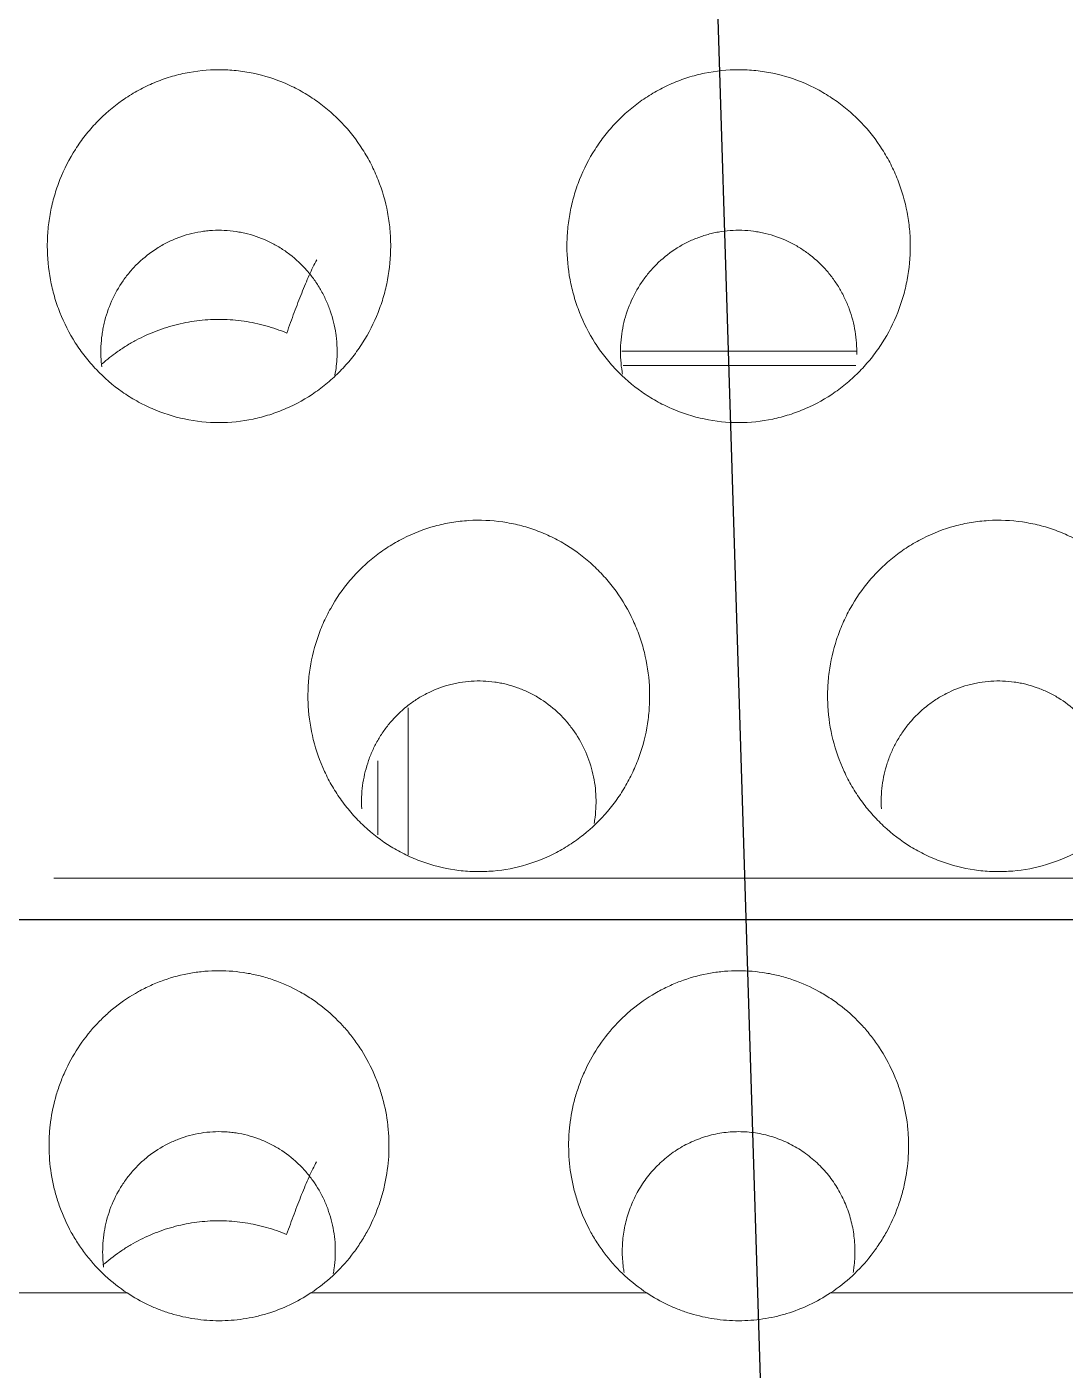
# Model space of a CAD drawing. Header units: inches. Extents: x 3778 to 56227, y -16914 to 35091.
# Drawn here: x 42394.63 to 42400.6, y -12661.54 to -12653.82 of the extents above; entities that cross this region are included whole.
import ezdxf

# ---------------------------------------------------------------- set-up
doc = ezdxf.new("R2010")
doc.units = ezdxf.units.IN
doc.header["$LTSCALE"] = 100
doc.header["$MEASUREMENT"] = 0
doc.linetypes.add('DH-HID2', pattern=[1.2, 0.8, -0.4])
doc.layers.add('2-con', color=2, linetype='Continuous')
doc.layers.add('FU-FURM', color=251, linetype='DH-HID2')
doc.layers.add('mark-B', color=2, linetype='Continuous', lineweight=20)

# ---------------------------------------------------------------- blocks, each defined once
blk = doc.blocks.new('cjscjdeh')
at = {"layer": 'FU-FURM', "color": 8}
for p, q in [((150240.6998, 68218.259), (150246.8581, 68019.7034)), ((149349.5168, 68184.8848), (151549.5168, 68184.8848))]:
    blk.add_line(p, q, dxfattribs=at)
blk = doc.blocks.new('무풍1WAY 대형')
at = {"layer": 'mark-B'}
for p, q in [((289.2596, -420.2368), (-384.8363, -420.2368)), ((287.224, -420.3703), (287.224, -421.2177)), ((287.3985, -420.487), (287.3985, -420.9128)), ((284.6492, -423.1851), (285.9873, -423.1851)), ((285.9949, -423.2677), (284.6446, -423.2677))]:
    blk.add_line(p, q, dxfattribs=at)
for points, knots in [([(285.8512, -417.8514), (285.8126, -417.8259), (285.7721, -417.8031), (285.7086, -417.7731), (285.6869, -417.7639), (285.6433, -417.7471), (285.6212, -417.7395), (285.5546, -417.7194), (285.5093, -417.7092), (285.4401, -417.6989), (285.4168, -417.6963), (285.3698, -417.6928), (285.3464, -417.6919), (285.2763, -417.6919), (285.23, -417.6954), (285.161, -417.7056), (285.1381, -417.7099), (285.0924, -417.7201), (285.0696, -417.7261), (285.0023, -417.7465), (284.9155, -417.78), (284.8344, -417.8255), (284.7952, -417.8514)], [0, 0, 0, 0, 0.125, 0.125, 0.1875, 0.1875, 0.25, 0.25, 0.375, 0.375, 0.4375, 0.4375, 0.5, 0.5, 0.625, 0.625, 0.6875, 0.6875, 0.75, 0.75, 0.875, 1, 1, 1, 1]), ([(288.8388, -417.8514), (288.8001, -417.8259), (288.7597, -417.8031), (288.6961, -417.7731), (288.6744, -417.7639), (288.6308, -417.7471), (288.6088, -417.7395), (288.5421, -417.7194), (288.4968, -417.7092), (288.4276, -417.6989), (288.4044, -417.6963), (288.3574, -417.6928), (288.3339, -417.6919), (288.2639, -417.6919), (288.2176, -417.6954), (288.1485, -417.7056), (288.1256, -417.7099), (288.08, -417.7201), (288.0571, -417.7261), (287.9898, -417.7465), (287.903, -417.78), (287.8219, -417.8255), (287.7828, -417.8514)], [0, 0, 0, 0, 0.125, 0.125, 0.1875, 0.1875, 0.25, 0.25, 0.375, 0.375, 0.4375, 0.4375, 0.5, 0.5, 0.625, 0.625, 0.6875, 0.6875, 0.75, 0.75, 0.875, 1, 1, 1, 1]), ([(285.8512, -417.8514), (285.8963, -417.8812), (285.938, -417.9141), (286.0156, -417.986), (286.0513, -418.0249), (286.1005, -418.0876), (286.1161, -418.1094), (286.1457, -418.1541), (286.1595, -418.177), (286.1981, -418.2467), (286.22, -418.2949), (286.2473, -418.3697), (286.2554, -418.3951), (286.2698, -418.4466), (286.276, -418.4726), (286.2913, -418.5507), (286.2975, -418.6032), (286.3008, -418.6825), (286.3009, -418.709), (286.299, -418.7623), (286.297, -418.789), (286.288, -418.8683), (286.278, -418.9202), (286.2571, -418.9967), (286.2491, -419.0219), (286.2357, -419.0594), (286.2309, -419.0719), (286.221, -419.0966), (286.2157, -419.109), (286.1883, -419.17), (286.1628, -419.2166), (286.1048, -419.3051), (286.0724, -419.3472), (286.0273, -419.3967), (286.018, -419.4065), (285.9992, -419.4256), (285.9704, -419.4536), (285.9401, -419.4796), (285.8776, -419.5291), (285.8334, -419.5587), (285.7631, -419.5977), (285.7388, -419.6098), (285.6898, -419.6319), (285.665, -419.6418), (285.5895, -419.6684), (285.5379, -419.6819), (285.4718, -419.6933), (285.4585, -419.6953), (285.4317, -419.6988), (285.4182, -419.7003), (285.3779, -419.7037), (285.3511, -419.7049), (285.2709, -419.705), (285.2177, -419.7006), (285.1515, -419.6894), (285.1382, -419.6868), (285.1118, -419.6812), (285.0986, -419.6781), (285.0595, -419.668), (285.0338, -419.6602), (284.9582, -419.6337), (284.9095, -419.612), (284.839, -419.5732), (284.8158, -419.5591), (284.7711, -419.5294), (284.7495, -419.5137), (284.6867, -419.4642), (284.6478, -419.428), (284.5937, -419.3688), (284.5763, -419.3482), (284.5435, -419.3059), (284.528, -419.2842), (284.4843, -419.2177), (284.4588, -419.1712), (284.4314, -419.1105), (284.4262, -419.0983), (284.4161, -419.0735), (284.4113, -419.0609), (284.3978, -419.0232), (284.3898, -418.9979), (284.3687, -418.9212), (284.3587, -418.8693), (284.3496, -418.7903), (284.3476, -418.7638), (284.3456, -418.7103), (284.3457, -418.6836), (284.3488, -418.6041), (284.355, -418.5517), (284.3702, -418.4738), (284.3763, -418.448), (284.3905, -418.3966), (284.3987, -418.371), (284.426, -418.2959), (284.4479, -418.2477), (284.4862, -418.1782), (284.4999, -418.1555), (284.5219, -418.1221), (284.5294, -418.1111), (284.545, -418.0894), (284.5531, -418.0786), (284.5944, -418.0257), (284.6304, -417.9865), (284.7083, -417.9142), (284.7502, -417.8812), (284.7952, -417.8514)], [0, 0, 0, 0, 0.03125, 0.03125, 0.0625, 0.0625, 0.078125, 0.078125, 0.09375, 0.09375, 0.125, 0.125, 0.140625, 0.140625, 0.15625, 0.15625, 0.1875, 0.1875, 0.203125, 0.203125, 0.21875, 0.21875, 0.25, 0.25, 0.265625, 0.265625, 0.273438, 0.273438, 0.28125, 0.28125, 0.3125, 0.3125, 0.34375, 0.34375, 0.351563, 0.351563, 0.359375, 0.375, 0.375, 0.40625, 0.40625, 0.421875, 0.421875, 0.4375, 0.4375, 0.46875, 0.46875, 0.476563, 0.476563, 0.484375, 0.484375, 0.5, 0.5, 0.53125, 0.53125, 0.539063, 0.539063, 0.546875, 0.546875, 0.5625, 0.5625, 0.59375, 0.59375, 0.609375, 0.609375, 0.625, 0.625, 0.65625, 0.65625, 0.671875, 0.671875, 0.6875, 0.6875, 0.71875, 0.71875, 0.726563, 0.726563, 0.734375, 0.734375, 0.75, 0.75, 0.78125, 0.78125, 0.796875, 0.796875, 0.8125, 0.8125, 0.84375, 0.84375, 0.859375, 0.859375, 0.875, 0.875, 0.90625, 0.90625, 0.921875, 0.921875, 0.929688, 0.929688, 0.9375, 0.9375, 0.96875, 0.96875, 1, 1, 1, 1]), ([(288.8388, -417.8514), (288.8838, -417.8812), (288.9256, -417.9141), (289.0031, -417.986), (289.0389, -418.0249), (289.088, -418.0876), (289.1037, -418.1094), (289.1333, -418.1541), (289.1471, -418.177), (289.1857, -418.2467), (289.2076, -418.2949), (289.2349, -418.3697), (289.243, -418.3951), (289.2574, -418.4466), (289.2635, -418.4726), (289.2789, -418.5507), (289.2851, -418.6032), (289.2883, -418.6825), (289.2884, -418.709), (289.2865, -418.7623), (289.2845, -418.789), (289.2755, -418.8683), (289.2655, -418.9202), (289.2446, -418.9967), (289.2367, -419.0219), (289.2232, -419.0594), (289.2185, -419.0719), (289.2085, -419.0966), (289.2033, -419.109), (289.1758, -419.17), (289.1503, -419.2166), (289.0924, -419.3051), (289.06, -419.3472), (289.0148, -419.3967), (289.0056, -419.4065), (288.9867, -419.4256), (288.9579, -419.4536), (288.9277, -419.4796), (288.8652, -419.5291), (288.821, -419.5587), (288.7506, -419.5977), (288.7264, -419.6098), (288.6774, -419.6319), (288.6525, -419.6418), (288.577, -419.6684), (288.5254, -419.6819), (288.4593, -419.6933), (288.446, -419.6953), (288.4192, -419.6988), (288.4057, -419.7003), (288.3654, -419.7037), (288.3386, -419.7049), (288.2584, -419.705), (288.2052, -419.7006), (288.139, -419.6894), (288.1258, -419.6868), (288.0994, -419.6812), (288.0862, -419.6781), (288.047, -419.668), (288.0214, -419.6602), (287.9458, -419.6337), (287.897, -419.612), (287.8266, -419.5732), (287.8034, -419.5591), (287.7586, -419.5294), (287.737, -419.5137), (287.6743, -419.4642), (287.6354, -419.428), (287.5812, -419.3688), (287.5638, -419.3482), (287.531, -419.3059), (287.5155, -419.2842), (287.4718, -419.2177), (287.4463, -419.1712), (287.419, -419.1105), (287.4137, -419.0983), (287.4037, -419.0735), (287.3989, -419.0609), (287.3853, -419.0232), (287.3773, -418.9979), (287.3563, -418.9212), (287.3462, -418.8693), (287.3372, -418.7903), (287.3351, -418.7638), (287.3332, -418.7103), (287.3332, -418.6836), (287.3364, -418.6041), (287.3425, -418.5517), (287.3578, -418.4738), (287.3639, -418.448), (287.3781, -418.3966), (287.3863, -418.371), (287.4136, -418.2959), (287.4354, -418.2477), (287.4738, -418.1782), (287.4875, -418.1555), (287.5094, -418.1221), (287.517, -418.1111), (287.5326, -418.0894), (287.5406, -418.0786), (287.5819, -418.0257), (287.6179, -417.9865), (287.6959, -417.9142), (287.7378, -417.8812), (287.7828, -417.8514)], [0, 0, 0, 0, 0.03125, 0.03125, 0.0625, 0.0625, 0.078125, 0.078125, 0.09375, 0.09375, 0.125, 0.125, 0.140625, 0.140625, 0.15625, 0.15625, 0.1875, 0.1875, 0.203125, 0.203125, 0.21875, 0.21875, 0.25, 0.25, 0.265625, 0.265625, 0.273437, 0.273437, 0.28125, 0.28125, 0.3125, 0.3125, 0.34375, 0.34375, 0.351562, 0.351562, 0.359375, 0.375, 0.375, 0.40625, 0.40625, 0.421875, 0.421875, 0.4375, 0.4375, 0.46875, 0.46875, 0.476562, 0.476562, 0.484375, 0.484375, 0.5, 0.5, 0.53125, 0.53125, 0.539062, 0.539062, 0.546875, 0.546875, 0.5625, 0.5625, 0.59375, 0.59375, 0.609375, 0.609375, 0.625, 0.625, 0.65625, 0.65625, 0.671875, 0.671875, 0.6875, 0.6875, 0.71875, 0.71875, 0.726562, 0.726562, 0.734375, 0.734375, 0.75, 0.75, 0.78125, 0.78125, 0.796875, 0.796875, 0.8125, 0.8125, 0.84375, 0.84375, 0.859375, 0.859375, 0.875, 0.875, 0.90625, 0.90625, 0.921875, 0.921875, 0.929687, 0.929687, 0.9375, 0.9375, 0.96875, 0.96875, 1, 1, 1, 1]), ([(284.6648, -417.969), (284.6631, -417.979), (284.6616, -417.9889), (284.6561, -418.0306), (284.6542, -418.0625), (284.6545, -418.1103), (284.6551, -418.1263), (284.6574, -418.1583), (284.6592, -418.1744), (284.666, -418.2223), (284.6793, -418.2849), (284.7009, -418.345), (284.7203, -418.3891), (284.7273, -418.4037), (284.7423, -418.4323), (284.7503, -418.4463), (284.7755, -418.4872), (284.7942, -418.5132), (284.8248, -418.5502), (284.8355, -418.5622), (284.8578, -418.5855), (284.8694, -418.5968), (284.9055, -418.6295), (284.9562, -418.6691), (285.012, -418.7011), (285.0558, -418.7221), (285.0708, -418.7286), (285.1011, -418.7404), (285.1163, -418.7458), (285.1626, -418.76), (285.194, -418.7672), (285.2419, -418.7744), (285.258, -418.7763), (285.2905, -418.7787), (285.3068, -418.7793), (285.3555, -418.7793), (285.3876, -418.7769), (285.4355, -418.7698), (285.4513, -418.7668), (285.483, -418.7596), (285.4988, -418.7554), (285.5455, -418.7411), (285.6056, -418.7175), (285.6616, -418.6856), (285.7021, -418.6584), (285.7153, -418.6488), (285.7407, -418.6289), (285.753, -418.6186), (285.7887, -418.5862), (285.8109, -418.563), (285.8418, -418.5258), (285.8518, -418.513), (285.8706, -418.4867), (285.8796, -418.4733), (285.9048, -418.4323), (285.9197, -418.404), (285.939, -418.36), (285.9449, -418.3451), (285.9558, -418.3148), (285.9608, -418.2993), (285.974, -418.2529), (285.9872, -418.1903), (285.9919, -418.1266), (285.9922, -418.0783), (285.9917, -418.0621), (285.9897, -418.03), (285.9882, -418.0141), (285.9849, -417.9888), (285.9834, -417.9793), (285.9818, -417.9699)], [0, 0, 0, 0, 0.012777, 0.012777, 0.053405, 0.053405, 0.073719, 0.073719, 0.094033, 0.094033, 0.134661, 0.17529, 0.17529, 0.195604, 0.195604, 0.215918, 0.215918, 0.256546, 0.256546, 0.27686, 0.27686, 0.297174, 0.297174, 0.337802, 0.37843, 0.37843, 0.398744, 0.398744, 0.419058, 0.419058, 0.459686, 0.459686, 0.48, 0.48, 0.500314, 0.500314, 0.540942, 0.540942, 0.561257, 0.561257, 0.581571, 0.581571, 0.622199, 0.662827, 0.662827, 0.683141, 0.683141, 0.703455, 0.703455, 0.744083, 0.744083, 0.764397, 0.764397, 0.784711, 0.784711, 0.825339, 0.825339, 0.845653, 0.845653, 0.865967, 0.865967, 0.906595, 0.947223, 0.947223, 0.967538, 0.967538, 0.987852, 0.987852, 1, 1, 1, 1]), ([(287.6537, -417.9613), (287.6518, -417.9721), (287.65, -417.9828), (287.6455, -418.0155), (287.6435, -418.0375), (287.6416, -418.0818), (287.6417, -418.1042), (287.645, -418.1704), (287.6513, -418.214), (287.6669, -418.2783), (287.6731, -418.2996), (287.6876, -418.3418), (287.6959, -418.3625), (287.7051, -418.3828)], [0, 0, 0, 0, 0.076351, 0.076351, 0.230293, 0.230293, 0.384234, 0.384234, 0.692117, 0.692117, 0.846059, 0.846059, 1, 1, 1, 1]), ([(287.7051, -418.3828), (287.7236, -418.4235), (287.7457, -418.4618), (287.7841, -418.5157), (287.7978, -418.5331), (287.827, -418.5667), (287.8426, -418.5829), (287.8911, -418.6288), (287.9261, -418.6558), (287.9826, -418.6911), (288.002, -418.702), (288.0424, -418.7219), (288.0629, -418.7307), (288.1255, -418.7539), (288.1684, -418.7651), (288.2238, -418.7736), (288.235, -418.775), (288.2574, -418.7772), (288.291, -418.7797), (288.3245, -418.7796), (288.3692, -418.7771), (288.3915, -418.7747), (288.436, -418.7676), (288.458, -418.7628), (288.5013, -418.7512), (288.5227, -418.7443), (288.5647, -418.7282), (288.5851, -418.7192), (288.6446, -418.6892), (288.682, -418.6653), (288.726, -418.6306), (288.7347, -418.6235), (288.7515, -418.6088), (288.7761, -418.5862), (288.814, -418.5459), (288.8411, -418.5109), (288.8666, -418.4744), (288.8785, -418.4554), (288.9112, -418.3974), (288.929, -418.3571), (288.9501, -418.2942), (288.9562, -418.2728), (288.9663, -418.2294), (288.9703, -418.2077), (288.9791, -418.1421), (288.981, -418.0982), (288.9778, -418.0361), (288.9762, -418.0183), (288.974, -418.0006)], [0, 0, 0, 0, 0.069437, 0.069437, 0.104156, 0.104156, 0.138874, 0.138874, 0.208311, 0.208311, 0.24303, 0.24303, 0.277749, 0.277749, 0.347186, 0.347186, 0.364545, 0.364545, 0.381904, 0.416623, 0.416623, 0.451342, 0.451342, 0.48606, 0.48606, 0.520779, 0.520779, 0.555497, 0.555497, 0.624934, 0.624934, 0.642294, 0.642294, 0.659653, 0.694372, 0.72909, 0.72909, 0.763809, 0.763809, 0.833246, 0.833246, 0.867964, 0.867964, 0.902683, 0.902683, 0.97212, 0.97212, 1, 1, 1, 1]), ([(287.9218, -418.1876), (287.9598, -418.2037), (288.0374, -418.231), (288.1182, -418.2488), (288.1801, -418.2583), (288.2008, -418.2608), (288.2421, -418.2646), (288.2628, -418.2658), (288.3246, -418.2675), (288.3658, -418.266), (288.4275, -418.26), (288.448, -418.2574), (288.4891, -418.2508), (288.5096, -418.2468), (288.5705, -418.2331), (288.6498, -418.2098), (288.7255, -418.1772), (288.7808, -418.1491), (288.7991, -418.1391), (288.835, -418.1181), (288.8526, -418.107), (288.904, -418.0724), (288.9407, -418.0444), (288.9754, -418.014), (288.9792, -418.0106)], [0, 0, 0, 0, 0.109604, 0.219208, 0.219208, 0.27401, 0.27401, 0.328812, 0.328812, 0.438416, 0.438416, 0.493218, 0.493218, 0.54802, 0.54802, 0.657624, 0.767228, 0.767228, 0.82203, 0.82203, 0.876832, 0.876832, 0.986436, 1, 1, 1, 1]), ([(287.9218, -418.1876), (287.9076, -418.2279), (287.8933, -418.2673), (287.8647, -418.344), (287.8504, -418.3812), (287.8217, -418.4526), (287.8074, -418.4868), (287.7859, -418.5346), (287.7787, -418.55), (287.7643, -418.5793), (287.7571, -418.5932), (287.7499, -418.6061)], [0, 0, 0, 0, 0.25, 0.25, 0.5, 0.5, 0.75, 0.75, 0.875, 0.875, 1, 1, 1, 1]), ([(284.81, -421.2256), (284.8062, -421.1602), (284.7964, -421.0964), (284.7653, -420.9718), (284.744, -420.9109), (284.7098, -420.8368), (284.7025, -420.8221), (284.6874, -420.7931), (284.6638, -420.7503), (284.6196, -420.6824), (284.5792, -420.6317), (284.547, -420.5951), (284.5359, -420.5831), (284.5131, -420.5596), (284.5014, -420.5481), (284.4413, -420.492), (284.3895, -420.4525), (284.3065, -420.4013), (284.2779, -420.3856), (284.2335, -420.3641), (284.2185, -420.3573), (284.1881, -420.3444), (284.1728, -420.3384), (284.0958, -420.3103), (284.0326, -420.2943), (283.9515, -420.2825), (283.9352, -420.2805), (283.9024, -420.2774), (283.8858, -420.2763), (283.8364, -420.2742), (283.8036, -420.2746), (283.7058, -420.2806), (283.6412, -420.2912), (283.5135, -420.3261), (283.4526, -420.3497), (283.3654, -420.3941), (283.337, -420.4104), (283.2955, -420.437), (283.2818, -420.4463), (283.2551, -420.4654), (283.242, -420.4753), (283.1781, -420.5261), (283.1314, -420.5714), (283.0681, -420.6461), (283.048, -420.6723), (283.0108, -420.726), (282.9765, -420.7812), (282.9476, -420.8392), (282.9215, -420.8986), (282.9098, -420.929), (282.8789, -421.0223), (282.8646, -421.0855), (282.8519, -421.1816), (282.8491, -421.2138), (282.8467, -421.2788), (282.847, -421.3117), (282.8525, -421.4091), (282.8621, -421.4729), (282.8855, -421.5671), (282.8948, -421.5983), (282.9111, -421.6446), (282.9169, -421.6599), (282.9292, -421.6901), (282.9356, -421.705), (282.9697, -421.7787), (283.0023, -421.8345), (283.0498, -421.9005), (283.0597, -421.9135), (283.0801, -421.9391), (283.0907, -421.9518), (283.1232, -421.9887), (283.1459, -422.012), (283.2172, -422.0785), (283.2688, -422.118), (283.3387, -422.1611), (283.353, -422.1694), (283.3819, -422.1852), (283.4257, -422.2078), (283.5008, -422.2395), (283.5631, -422.2587), (283.6108, -422.2708), (283.6268, -422.2744), (283.6592, -422.2808), (283.6755, -422.2837), (283.7571, -422.2955), (283.8223, -422.2982), (283.9203, -422.2922), (283.953, -422.2886), (284.0183, -422.2777), (284.0504, -422.2707), (284.1451, -422.2448), (284.206, -422.2213), (284.2793, -422.184), (284.2939, -422.1761), (284.3224, -422.1597), (284.3645, -422.1342), (284.4307, -422.0867), (284.4796, -422.0438), (284.5266, -421.9982), (284.5492, -421.9741), (284.6125, -421.8992), (284.6494, -421.8459), (284.689, -421.775), (284.6966, -421.7606), (284.7112, -421.7313), (284.7181, -421.7165), (284.7379, -421.6715), (284.7495, -421.6411), (284.7799, -421.5488), (284.7944, -421.4858), (284.8071, -421.3889), (284.8099, -421.3562), (284.8122, -421.2909), (284.8119, -421.2583), (284.81, -421.2256)], [0, 0, 0, 0, 0.03125, 0.03125, 0.0625, 0.0625, 0.070313, 0.070313, 0.078125, 0.09375, 0.109375, 0.109375, 0.117188, 0.117188, 0.125, 0.125, 0.15625, 0.15625, 0.171875, 0.171875, 0.179688, 0.179688, 0.1875, 0.1875, 0.21875, 0.21875, 0.226563, 0.226563, 0.234375, 0.234375, 0.25, 0.25, 0.28125, 0.28125, 0.3125, 0.3125, 0.328125, 0.328125, 0.335938, 0.335938, 0.34375, 0.34375, 0.375, 0.375, 0.390625, 0.390625, 0.40625, 0.421875, 0.421875, 0.4375, 0.4375, 0.46875, 0.46875, 0.484375, 0.484375, 0.5, 0.5, 0.53125, 0.53125, 0.546875, 0.546875, 0.554687, 0.554687, 0.5625, 0.5625, 0.59375, 0.59375, 0.601562, 0.601562, 0.609375, 0.609375, 0.625, 0.625, 0.65625, 0.65625, 0.664062, 0.664062, 0.671875, 0.6875, 0.703125, 0.703125, 0.710937, 0.710937, 0.71875, 0.71875, 0.75, 0.75, 0.765625, 0.765625, 0.78125, 0.78125, 0.8125, 0.8125, 0.820312, 0.820312, 0.828125, 0.84375, 0.859375, 0.859375, 0.875, 0.875, 0.90625, 0.90625, 0.914062, 0.914062, 0.921875, 0.921875, 0.9375, 0.9375, 0.96875, 0.96875, 0.984375, 0.984375, 1, 1, 1, 1]), ([(287.7976, -421.2256), (287.7938, -421.1602), (287.784, -421.0964), (287.7528, -420.9718), (287.7315, -420.9109), (287.6973, -420.8368), (287.6901, -420.8221), (287.6749, -420.7931), (287.6513, -420.7503), (287.6071, -420.6824), (287.5668, -420.6317), (287.5345, -420.5951), (287.5235, -420.5831), (287.5007, -420.5596), (287.4889, -420.5481), (287.4288, -420.492), (287.3771, -420.4525), (287.294, -420.4013), (287.2654, -420.3856), (287.2211, -420.3641), (287.206, -420.3573), (287.1756, -420.3444), (287.1603, -420.3384), (287.0833, -420.3103), (287.0201, -420.2943), (286.9391, -420.2825), (286.9228, -420.2805), (286.8899, -420.2774), (286.8734, -420.2763), (286.8239, -420.2742), (286.7911, -420.2746), (286.6933, -420.2806), (286.6288, -420.2912), (286.5011, -420.3261), (286.4401, -420.3497), (286.3529, -420.3941), (286.3245, -420.4104), (286.283, -420.437), (286.2693, -420.4463), (286.2426, -420.4654), (286.2296, -420.4753), (286.1656, -420.5261), (286.119, -420.5714), (286.0556, -420.6461), (286.0355, -420.6723), (285.9984, -420.726), (285.964, -420.7812), (285.9351, -420.8392), (285.909, -420.8986), (285.8973, -420.929), (285.8665, -421.0223), (285.8521, -421.0855), (285.8394, -421.1816), (285.8367, -421.2138), (285.8342, -421.2788), (285.8345, -421.3117), (285.84, -421.4091), (285.8497, -421.4729), (285.8731, -421.5671), (285.8824, -421.5983), (285.8986, -421.6446), (285.9044, -421.6599), (285.9167, -421.6901), (285.9232, -421.705), (285.9572, -421.7787), (285.9898, -421.8345), (286.0374, -421.9005), (286.0472, -421.9135), (286.0676, -421.9391), (286.0782, -421.9518), (286.1107, -421.9887), (286.1335, -422.012), (286.2047, -422.0785), (286.2564, -422.118), (286.3263, -422.1611), (286.3406, -422.1694), (286.3695, -422.1852), (286.4132, -422.2078), (286.4883, -422.2395), (286.5507, -422.2587), (286.5983, -422.2708), (286.6144, -422.2744), (286.6467, -422.2808), (286.6631, -422.2837), (286.7446, -422.2955), (286.8099, -422.2982), (286.9079, -422.2922), (286.9405, -422.2886), (287.0059, -422.2777), (287.038, -422.2707), (287.1326, -422.2448), (287.1935, -422.2213), (287.2669, -422.184), (287.2815, -422.1761), (287.31, -422.1597), (287.352, -422.1342), (287.4182, -422.0867), (287.4672, -422.0438), (287.5142, -421.9982), (287.5367, -421.9741), (287.6001, -421.8992), (287.6369, -421.8459), (287.6766, -421.775), (287.6842, -421.7606), (287.6987, -421.7313), (287.7057, -421.7165), (287.7254, -421.6715), (287.737, -421.6411), (287.7675, -421.5488), (287.7819, -421.4858), (287.7947, -421.3889), (287.7974, -421.3562), (287.7998, -421.2909), (287.7995, -421.2583), (287.7976, -421.2256)], [0, 0, 0, 0, 0.03125, 0.03125, 0.0625, 0.0625, 0.070312, 0.070312, 0.078125, 0.09375, 0.109375, 0.109375, 0.117187, 0.117187, 0.125, 0.125, 0.15625, 0.15625, 0.171875, 0.171875, 0.179687, 0.179687, 0.1875, 0.1875, 0.21875, 0.21875, 0.226562, 0.226562, 0.234375, 0.234375, 0.25, 0.25, 0.28125, 0.28125, 0.3125, 0.3125, 0.328125, 0.328125, 0.335937, 0.335937, 0.34375, 0.34375, 0.375, 0.375, 0.390625, 0.390625, 0.40625, 0.421875, 0.421875, 0.4375, 0.4375, 0.46875, 0.46875, 0.484375, 0.484375, 0.5, 0.5, 0.53125, 0.53125, 0.546875, 0.546875, 0.554687, 0.554687, 0.5625, 0.5625, 0.59375, 0.59375, 0.601562, 0.601562, 0.609375, 0.609375, 0.625, 0.625, 0.65625, 0.65625, 0.664062, 0.664062, 0.671875, 0.6875, 0.703125, 0.703125, 0.710937, 0.710937, 0.71875, 0.71875, 0.75, 0.75, 0.765625, 0.765625, 0.78125, 0.78125, 0.8125, 0.8125, 0.820312, 0.820312, 0.828125, 0.84375, 0.859375, 0.859375, 0.875, 0.875, 0.90625, 0.90625, 0.914062, 0.914062, 0.921875, 0.921875, 0.9375, 0.9375, 0.96875, 0.96875, 0.984375, 0.984375, 1, 1, 1, 1]), ([(284.5023, -420.6368), (284.5049, -420.6816), (284.5016, -420.7702), (284.4823, -420.8565), (284.4649, -420.9097), (284.4611, -420.9203), (284.4532, -420.9412), (284.4405, -420.9723), (284.4159, -421.0221), (284.3926, -421.0599), (284.3737, -421.0874), (284.3671, -421.0965), (284.3535, -421.1143), (284.3465, -421.1232), (284.3102, -421.1663), (284.2783, -421.1974), (284.2261, -421.2392), (284.208, -421.2523), (284.1703, -421.2768), (284.1506, -421.2882), (284.0906, -421.3191), (284.049, -421.3354), (283.9949, -421.3504), (283.984, -421.3532), (283.9619, -421.3581), (283.9508, -421.3603), (283.9173, -421.366), (283.8949, -421.3687), (283.8278, -421.3731), (283.7829, -421.3715), (283.7268, -421.3636), (283.7156, -421.3617), (283.6934, -421.3574), (283.6604, -421.3501), (283.6068, -421.3338), (283.5654, -421.3165), (283.5349, -421.3019), (283.5248, -421.2968), (283.5049, -421.286), (283.4951, -421.2804), (283.4472, -421.2511), (283.4116, -421.2241), (283.3705, -421.1861), (283.3624, -421.1782), (283.3466, -421.1621), (283.3389, -421.1538), (283.3166, -421.1286), (283.3026, -421.1112), (283.2633, -421.0571), (283.2407, -421.0187), (283.2027, -420.9371), (283.1878, -420.8952), (283.1716, -420.8306), (283.1671, -420.8088), (283.1603, -420.7647), (283.158, -420.7423), (283.154, -420.6755), (283.1556, -420.6312), (283.1628, -420.5752), (283.1646, -420.5633), (283.1667, -420.5514)], [0, 0, 0, 0, 0.057902, 0.115804, 0.115804, 0.13028, 0.13028, 0.144755, 0.173707, 0.202658, 0.202658, 0.217133, 0.217133, 0.231609, 0.231609, 0.289511, 0.289511, 0.318462, 0.318462, 0.347413, 0.347413, 0.405315, 0.405315, 0.419791, 0.419791, 0.434266, 0.434266, 0.463218, 0.463218, 0.52112, 0.52112, 0.535595, 0.535595, 0.550071, 0.579022, 0.607973, 0.607973, 0.622449, 0.622449, 0.636924, 0.636924, 0.694826, 0.694826, 0.709302, 0.709302, 0.723777, 0.723777, 0.752728, 0.752728, 0.810631, 0.810631, 0.868533, 0.868533, 0.897484, 0.897484, 0.926435, 0.926435, 0.984337, 0.984337, 1, 1, 1, 1]), ([(287.4899, -420.6368), (287.4925, -420.6816), (287.4892, -420.7702), (287.4698, -420.8565), (287.4524, -420.9097), (287.4487, -420.9203), (287.4407, -420.9412), (287.4281, -420.9723), (287.4035, -421.0221), (287.3801, -421.0599), (287.3612, -421.0874), (287.3547, -421.0965), (287.3411, -421.1143), (287.334, -421.1232), (287.2978, -421.1663), (287.2659, -421.1974), (287.2137, -421.2392), (287.1956, -421.2523), (287.1578, -421.2768), (287.1381, -421.2882), (287.0781, -421.3191), (287.0365, -421.3354), (286.9824, -421.3504), (286.9715, -421.3532), (286.9495, -421.3581), (286.9383, -421.3603), (286.9048, -421.366), (286.8824, -421.3687), (286.8153, -421.3731), (286.7705, -421.3715), (286.7143, -421.3636), (286.7031, -421.3617), (286.681, -421.3574), (286.648, -421.3501), (286.5944, -421.3338), (286.5529, -421.3165), (286.5224, -421.3019), (286.5123, -421.2968), (286.4924, -421.286), (286.4827, -421.2804), (286.4347, -421.2511), (286.3991, -421.2241), (286.358, -421.1861), (286.3499, -421.1782), (286.3342, -421.1621), (286.3265, -421.1538), (286.3041, -421.1286), (286.2901, -421.1112), (286.2509, -421.0571), (286.2283, -421.0187), (286.1902, -420.9371), (286.1754, -420.8952), (286.1591, -420.8306), (286.1547, -420.8088), (286.1479, -420.7647), (286.1455, -420.7423), (286.1416, -420.6755), (286.1431, -420.6312), (286.1503, -420.5752), (286.1521, -420.5633), (286.1543, -420.5514)], [0, 0, 0, 0, 0.057902, 0.115804, 0.115804, 0.13028, 0.13028, 0.144755, 0.173707, 0.202658, 0.202658, 0.217133, 0.217133, 0.231609, 0.231609, 0.289511, 0.289511, 0.318462, 0.318462, 0.347413, 0.347413, 0.405315, 0.405315, 0.419791, 0.419791, 0.434266, 0.434266, 0.463218, 0.463218, 0.52112, 0.52112, 0.535595, 0.535595, 0.550071, 0.579022, 0.607973, 0.607973, 0.622449, 0.622449, 0.636924, 0.636924, 0.694826, 0.694826, 0.709302, 0.709302, 0.723777, 0.723777, 0.752728, 0.752728, 0.810631, 0.810631, 0.868533, 0.868533, 0.897484, 0.897484, 0.926435, 0.926435, 0.984337, 0.984337, 1, 1, 1, 1]), ([(285.3232, -422.8577), (285.2567, -422.8577), (285.1913, -422.8646), (285.095, -422.8846), (285.0632, -422.893), (285.0159, -422.908), (285.0001, -422.9135), (284.9691, -422.9251), (284.9539, -422.9313), (284.8785, -422.9641), (284.8214, -422.9961), (284.7405, -423.0527), (284.7143, -423.0731), (284.6645, -423.116), (284.6171, -423.1611), (284.5744, -423.2105), (284.5442, -423.2491), (284.5344, -423.2622), (284.5154, -423.289), (284.5062, -423.3027), (284.462, -423.3721), (284.4325, -423.4301), (284.3966, -423.5209), (284.3861, -423.5517), (284.3724, -423.5989), (284.3682, -423.6149), (284.3606, -423.6468), (284.3572, -423.6627), (284.342, -423.7428), (284.336, -423.8074), (284.336, -423.8887), (284.3364, -423.905), (284.3379, -423.9377), (284.339, -423.9541), (284.3437, -424.0031), (284.3483, -424.0353), (284.3665, -424.131), (284.3844, -424.1934), (284.4205, -424.2846), (284.4341, -424.3147), (284.4638, -424.373), (284.48, -424.4013), (284.5324, -424.4835), (284.5725, -424.5349), (284.6294, -424.5946), (284.6412, -424.6062), (284.665, -424.6289), (284.7015, -424.6619), (284.7659, -424.7119), (284.8212, -424.7468), (284.8642, -424.7709), (284.8788, -424.7786), (284.9085, -424.7934), (284.9235, -424.8004), (284.9992, -424.8333), (285.0616, -424.8531), (285.158, -424.8733), (285.1906, -424.8785), (285.2568, -424.8853), (285.2898, -424.887), (285.3884, -424.8871), (285.4537, -424.8805), (285.5347, -424.8637), (285.551, -424.8599), (285.583, -424.8515), (285.6306, -424.8377), (285.7073, -424.8089), (285.7661, -424.7799), (285.8236, -424.7478), (285.8518, -424.7301), (285.9328, -424.6735), (285.9823, -424.6309), (286.0388, -424.5717), (286.0499, -424.5596), (286.0714, -424.5347), (286.0819, -424.522), (286.1124, -424.4831), (286.1313, -424.4564), (286.1839, -424.374), (286.2135, -424.316), (286.2437, -424.2397), (286.2494, -424.2242), (286.26, -424.1932), (286.2748, -424.1465), (286.2936, -424.0675), (286.3028, -424.0032), (286.3074, -423.9545), (286.3085, -423.9382), (286.3101, -423.9055), (286.3105, -423.8891), (286.3105, -423.8072), (286.3044, -423.7426), (286.2863, -423.6469), (286.2787, -423.6152), (286.2651, -423.5681), (286.2602, -423.5524), (286.2496, -423.5213), (286.2439, -423.5059), (286.2139, -423.43), (286.1844, -423.3721), (286.132, -423.2896), (286.1131, -423.2629), (286.0724, -423.2108), (286.0509, -423.186), (285.9834, -423.1151), (285.934, -423.0725), (285.8668, -423.0252), (285.853, -423.0161), (285.825, -422.9984), (285.8108, -422.99), (285.7677, -422.9658), (285.7383, -422.9512), (285.6483, -422.912), (285.5858, -422.8919), (285.4556, -422.8646), (285.3898, -422.8577), (285.3232, -422.8577)], [0, 0, 0, 0, 0.03125, 0.03125, 0.046875, 0.046875, 0.054688, 0.054688, 0.0625, 0.0625, 0.09375, 0.09375, 0.109375, 0.109375, 0.125, 0.140625, 0.140625, 0.148438, 0.148438, 0.15625, 0.15625, 0.1875, 0.1875, 0.203125, 0.203125, 0.210938, 0.210938, 0.21875, 0.21875, 0.25, 0.25, 0.257813, 0.257813, 0.265625, 0.265625, 0.28125, 0.28125, 0.3125, 0.3125, 0.328125, 0.328125, 0.34375, 0.34375, 0.375, 0.375, 0.382813, 0.382813, 0.390625, 0.40625, 0.421875, 0.421875, 0.429688, 0.429688, 0.4375, 0.4375, 0.46875, 0.46875, 0.484375, 0.484375, 0.5, 0.5, 0.53125, 0.53125, 0.539063, 0.539063, 0.546875, 0.5625, 0.578125, 0.578125, 0.59375, 0.59375, 0.625, 0.625, 0.632813, 0.632813, 0.640625, 0.640625, 0.65625, 0.65625, 0.6875, 0.6875, 0.695313, 0.695313, 0.703125, 0.71875, 0.734375, 0.734375, 0.742188, 0.742188, 0.75, 0.75, 0.78125, 0.78125, 0.796875, 0.796875, 0.804687, 0.804687, 0.8125, 0.8125, 0.84375, 0.84375, 0.859375, 0.859375, 0.875, 0.875, 0.90625, 0.90625, 0.914062, 0.914062, 0.921875, 0.921875, 0.9375, 0.9375, 0.96875, 0.96875, 1, 1, 1, 1]), ([(288.3108, -422.8577), (288.2442, -422.8577), (288.1789, -422.8646), (288.0825, -422.8846), (288.0507, -422.893), (288.0034, -422.908), (287.9877, -422.9135), (287.9567, -422.9251), (287.9414, -422.9313), (287.866, -422.9641), (287.8089, -422.9961), (287.7281, -423.0527), (287.7018, -423.0731), (287.652, -423.116), (287.6046, -423.1611), (287.5619, -423.2105), (287.5317, -423.2491), (287.5219, -423.2622), (287.503, -423.289), (287.4937, -423.3027), (287.4495, -423.3721), (287.42, -423.4301), (287.3842, -423.5209), (287.3736, -423.5517), (287.36, -423.5989), (287.3558, -423.6149), (287.3482, -423.6468), (287.3447, -423.6627), (287.3296, -423.7428), (287.3235, -423.8074), (287.3235, -423.8887), (287.3239, -423.905), (287.3254, -423.9377), (287.3266, -423.9541), (287.3312, -424.0031), (287.3358, -424.0353), (287.354, -424.131), (287.372, -424.1934), (287.408, -424.2846), (287.4216, -424.3147), (287.4514, -424.373), (287.4676, -424.4013), (287.52, -424.4835), (287.5601, -424.5349), (287.617, -424.5946), (287.6287, -424.6062), (287.6525, -424.6289), (287.689, -424.6619), (287.7534, -424.7119), (287.8088, -424.7468), (287.8518, -424.7709), (287.8664, -424.7786), (287.896, -424.7934), (287.9111, -424.8004), (287.9868, -424.8333), (288.0492, -424.8531), (288.1456, -424.8733), (288.1782, -424.8785), (288.2444, -424.8853), (288.2774, -424.887), (288.3759, -424.8871), (288.4412, -424.8805), (288.5223, -424.8637), (288.5385, -424.8599), (288.5706, -424.8515), (288.6181, -424.8377), (288.6949, -424.8089), (288.7537, -424.7799), (288.8112, -424.7478), (288.8394, -424.7301), (288.9203, -424.6735), (288.9698, -424.6309), (289.0264, -424.5717), (289.0374, -424.5596), (289.059, -424.5347), (289.0695, -424.522), (289.1, -424.4831), (289.1189, -424.4564), (289.1714, -424.374), (289.2011, -424.316), (289.2313, -424.2397), (289.237, -424.2242), (289.2476, -424.1932), (289.2623, -424.1465), (289.2812, -424.0675), (289.2903, -424.0032), (289.2949, -423.9545), (289.2961, -423.9382), (289.2976, -423.9055), (289.298, -423.8891), (289.298, -423.8072), (289.2919, -423.7426), (289.2738, -423.6469), (289.2663, -423.6152), (289.2527, -423.5681), (289.2477, -423.5524), (289.2371, -423.5213), (289.2315, -423.5059), (289.2015, -423.43), (289.172, -423.3721), (289.1195, -423.2896), (289.1006, -423.2629), (289.0599, -423.2108), (289.0385, -423.186), (288.9709, -423.1151), (288.9216, -423.0725), (288.8543, -423.0252), (288.8406, -423.0161), (288.8126, -422.9984), (288.7983, -422.99), (288.7552, -422.9658), (288.7259, -422.9512), (288.6359, -422.912), (288.5733, -422.8919), (288.4432, -422.8646), (288.3773, -422.8577), (288.3108, -422.8577)], [0, 0, 0, 0, 0.03125, 0.03125, 0.046875, 0.046875, 0.054687, 0.054687, 0.0625, 0.0625, 0.09375, 0.09375, 0.109375, 0.109375, 0.125, 0.140625, 0.140625, 0.148437, 0.148437, 0.15625, 0.15625, 0.1875, 0.1875, 0.203125, 0.203125, 0.210937, 0.210937, 0.21875, 0.21875, 0.25, 0.25, 0.257812, 0.257812, 0.265625, 0.265625, 0.28125, 0.28125, 0.3125, 0.3125, 0.328125, 0.328125, 0.34375, 0.34375, 0.375, 0.375, 0.382812, 0.382812, 0.390625, 0.40625, 0.421875, 0.421875, 0.429687, 0.429687, 0.4375, 0.4375, 0.46875, 0.46875, 0.484375, 0.484375, 0.5, 0.5, 0.53125, 0.53125, 0.539062, 0.539062, 0.546875, 0.5625, 0.578125, 0.578125, 0.59375, 0.59375, 0.625, 0.625, 0.632812, 0.632812, 0.640625, 0.640625, 0.65625, 0.65625, 0.6875, 0.6875, 0.695312, 0.695312, 0.703125, 0.71875, 0.734375, 0.734375, 0.742187, 0.742187, 0.75, 0.75, 0.78125, 0.78125, 0.796875, 0.796875, 0.804687, 0.804687, 0.8125, 0.8125, 0.84375, 0.84375, 0.859375, 0.859375, 0.875, 0.875, 0.90625, 0.90625, 0.914062, 0.914062, 0.921875, 0.921875, 0.9375, 0.9375, 0.96875, 0.96875, 1, 1, 1, 1]), ([(284.6442, -423.2486), (284.6431, -423.2938), (284.6495, -423.3828), (284.672, -423.469), (284.6913, -423.5219), (284.6955, -423.5325), (284.7042, -423.5533), (284.7181, -423.5841), (284.7446, -423.6333), (284.7695, -423.6705), (284.7895, -423.6976), (284.7964, -423.7065), (284.8108, -423.724), (284.8182, -423.7326), (284.8563, -423.7747), (284.8895, -423.8049), (284.9436, -423.845), (284.9624, -423.8575), (285.0013, -423.8808), (285.0216, -423.8915), (285.0831, -423.9203), (285.1256, -423.9352), (285.1807, -423.9483), (285.1918, -423.9506), (285.2142, -423.9548), (285.2255, -423.9566), (285.2594, -423.961), (285.282, -423.9628), (285.3498, -423.9647), (285.3948, -423.9614), (285.4511, -423.9514), (285.4623, -423.9491), (285.4844, -423.9439), (285.5173, -423.9353), (285.5707, -423.917), (285.6117, -423.8981), (285.6419, -423.8822), (285.6519, -423.8767), (285.6715, -423.8651), (285.6811, -423.8591), (285.7283, -423.8279), (285.7631, -423.7995), (285.8032, -423.7597), (285.811, -423.7516), (285.8263, -423.7348), (285.8338, -423.7262), (285.8554, -423.7001), (285.8688, -423.6821), (285.9065, -423.6263), (285.9279, -423.5869), (285.9634, -423.5035), (285.9768, -423.4607), (285.991, -423.3952), (285.9947, -423.3732), (286, -423.3285), (286.0017, -423.3059), (286.0033, -423.2385), (286.0003, -423.194), (285.9923, -423.1454), (285.9916, -423.141), (285.9908, -423.1366)], [0, 0, 0, 0, 0.05848, 0.116959, 0.116959, 0.131579, 0.131579, 0.146199, 0.175439, 0.204679, 0.204679, 0.219298, 0.219298, 0.233918, 0.233918, 0.292398, 0.292398, 0.321638, 0.321638, 0.350878, 0.350878, 0.409357, 0.409357, 0.423977, 0.423977, 0.438597, 0.438597, 0.467837, 0.467837, 0.526316, 0.526316, 0.540936, 0.540936, 0.555556, 0.584796, 0.614036, 0.614036, 0.628656, 0.628656, 0.643275, 0.643275, 0.701755, 0.701755, 0.716375, 0.716375, 0.730995, 0.730995, 0.760235, 0.760235, 0.818714, 0.818714, 0.877194, 0.877194, 0.906434, 0.906434, 0.935673, 0.935673, 0.994153, 0.994153, 1, 1, 1, 1]), ([(287.6443, -423.1311), (287.6377, -423.1655), (287.6337, -423.2001), (287.6313, -423.2573), (287.6313, -423.2797), (287.6331, -423.3134), (287.6339, -423.3247), (287.6361, -423.3472), (287.6375, -423.3583), (287.6456, -423.4138), (287.6561, -423.4571), (287.6781, -423.5206), (287.6865, -423.5416), (287.7053, -423.5828), (287.7259, -423.6228), (287.7564, -423.6701), (287.7767, -423.6971), (287.7907, -423.7149), (287.798, -423.7236), (287.8353, -423.7663), (287.8681, -423.7971), (287.9216, -423.8383), (287.9402, -423.8511), (287.9789, -423.8752), (287.9988, -423.8862), (288.0597, -423.9159), (288.102, -423.9316), (288.157, -423.9457), (288.1682, -423.9483), (288.1906, -423.9528), (288.2018, -423.9548), (288.2354, -423.9598), (288.2803, -423.9642), (288.3368, -423.9639), (288.3708, -423.9611), (288.3935, -423.9586), (288.4049, -423.9571), (288.461, -423.9481), (288.5045, -423.9363), (288.5678, -423.9122), (288.5885, -423.9031), (288.6293, -423.8826), (288.649, -423.8715), (288.7061, -423.8352), (288.7414, -423.8075), (288.7903, -423.7606), (288.806, -423.744), (288.8353, -423.7097), (288.8491, -423.692), (288.8876, -423.637), (288.9097, -423.598), (288.9282, -423.5566)], [0, 0, 0, 0, 0.052871, 0.052871, 0.086697, 0.086697, 0.10361, 0.10361, 0.120523, 0.120523, 0.188175, 0.188175, 0.222001, 0.222001, 0.255827, 0.289653, 0.306566, 0.306566, 0.323479, 0.323479, 0.391131, 0.391131, 0.424957, 0.424957, 0.458783, 0.458783, 0.526435, 0.526435, 0.543348, 0.543348, 0.560261, 0.560261, 0.594087, 0.627913, 0.644826, 0.644826, 0.661739, 0.661739, 0.729392, 0.729392, 0.763218, 0.763218, 0.797044, 0.797044, 0.864696, 0.864696, 0.898522, 0.898522, 0.932348, 0.932348, 1, 1, 1, 1]), ([(288.9818, -423.1962), (288.9547, -423.2201), (288.9262, -423.2427), (288.8789, -423.2762), (288.861, -423.2881), (288.8245, -423.3106), (288.8061, -423.3212), (288.7498, -423.3513), (288.7112, -423.369), (288.6319, -423.3994), (288.5911, -423.4122), (288.5072, -423.4326), (288.423, -423.4475), (288.338, -423.4516), (288.274, -423.4506), (288.2526, -423.4496), (288.2097, -423.4462), (288.1882, -423.4438), (288.1245, -423.4346), (288.0411, -423.417), (287.9606, -423.3891), (287.921, -423.3725)], [0, 0, 0, 0, 0.096453, 0.096453, 0.152925, 0.152925, 0.209397, 0.209397, 0.32234, 0.32234, 0.435283, 0.435283, 0.548227, 0.66117, 0.66117, 0.717642, 0.717642, 0.774113, 0.774113, 0.887057, 1, 1, 1, 1]), ([(288.9282, -423.5566), (288.9466, -423.5152), (288.9609, -423.4726), (288.9737, -423.4179), (288.976, -423.4069), (288.9801, -423.3847), (288.9819, -423.3735), (288.9865, -423.34), (288.9885, -423.3177), (288.991, -423.2561), (288.9894, -423.2168), (288.9846, -423.1776)], [0, 0, 0, 0, 0.347163, 0.347163, 0.433954, 0.433954, 0.520745, 0.520745, 0.694326, 0.694326, 1, 1, 1, 1]), ([(287.921, -423.3725), (287.9068, -423.4129), (287.8925, -423.4524), (287.8639, -423.5294), (287.8496, -423.5667), (287.8209, -423.6385), (287.8066, -423.6729), (287.7851, -423.7212), (287.7779, -423.7368), (287.7636, -423.7665), (287.7564, -423.7806), (287.7492, -423.7938)], [0, 0, 0, 0, 0.25, 0.25, 0.5, 0.5, 0.75, 0.75, 0.875, 0.875, 1, 1, 1, 1])]:
    blk.add_open_spline(points, degree=3, knots=knots, dxfattribs=at)
for points in [[(284.7952, -417.8514), (284.1514, -417.8514), (283.5075, -417.8514), (282.8637, -417.8514)], [(287.7828, -417.8514), (287.1389, -417.8514), (286.4951, -417.8514), (285.8512, -417.8514)], [(538.7368, -417.8514), (455.4375, -417.8514), (372.1381, -417.8514), (288.8388, -417.8514)]]:
    blk.add_open_spline(points, degree=3, dxfattribs=at)
blk = doc.blocks.new('dpdjzjs')
at = {"layer": 'mark-B', "rotation": 180}
blk.add_blockref('무풍1WAY 대형', (178654.9147, 88751.491), dxfattribs=at)

msp = doc.modelspace()

# ---------------------------------------------------------------- block references
msp.add_blockref('cjscjdeh', (-107842.9668, -80843.8362))
at = {"layer": '2-con'}
msp.add_blockref('dpdjzjs', (-135970.8648, -101830.4424), dxfattribs=at)

doc.saveas('drawing.dxf')
